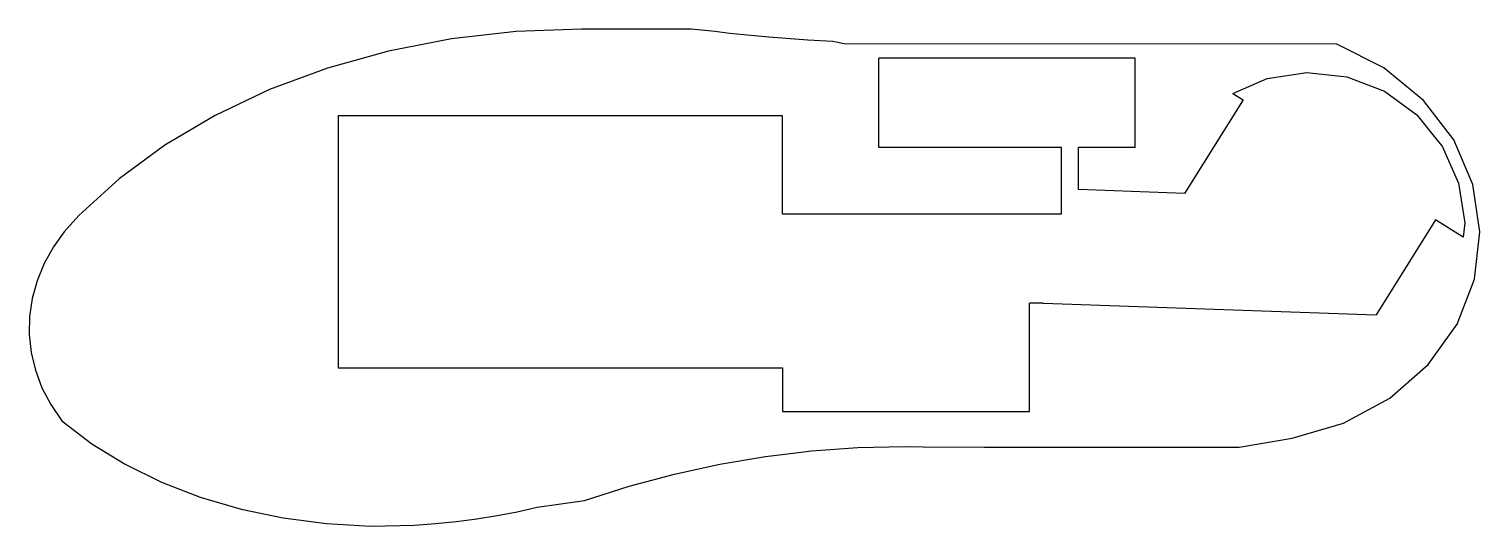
# Model space of a CAD drawing. Header units: metres. Extents: x 78 to 313, y 77 to 158.
import ezdxf

# ---------------------------------------------------------------- set-up
doc = ezdxf.new("R2010")
doc.units = ezdxf.units.M

msp = doc.modelspace()

# ---------------------------------------------------------------- linework, layer by layer
at = {"layer": 'Layer0'}
for p, q in [((156.57, 157.53), (146.1, 156.33)), ((167.16, 157.93), (156.57, 157.53)), ((184.91, 157.93), (167.16, 157.93)), ((188.73, 157.51), (184.91, 157.93)), ((146.1, 156.33), (135.87, 154.33)), ((191.19, 157.2), (188.73, 157.51)), ((194.56, 156.89), (191.19, 157.2)), ((197.49, 156.58), (194.56, 156.89)), ((203.81, 156.11), (197.49, 156.58)), ((207.84, 155.91), (203.81, 156.11)), ((209.72, 155.5), (207.84, 155.91)), ((289.55, 155.46), (209.72, 155.5)), ((297.17, 151.62), (289.55, 155.46)), ((135.87, 154.33), (126, 151.58)), ((215.34, 138.69), (215.34, 153.19)), ((256.84, 153.19), (215.34, 153.19)), ((256.84, 138.69), (256.84, 153.19)), ((126, 151.58), (116.59, 148.09)), ((278.22, 149.89), (284.66, 150.89)), ((284.66, 150.89), (291.15, 150.19)), ((303.59, 146.35), (297.17, 151.62)), ((272.7, 147.45), (278.22, 149.89)), ((291.15, 150.19), (297.24, 147.84)), ((116.59, 148.09), (107.76, 143.9)), ((274.34, 146.43), (264.85, 131.24)), ((272.7, 147.45), (274.34, 146.43)), ((297.24, 147.84), (302.51, 143.99)), ((308.49, 139.93), (303.59, 146.35)), ((107.76, 143.9), (99.61, 139.07)), ((127.73, 143.86), (127.73, 142.99)), ((199.73, 143.86), (127.73, 143.86)), ((199.73, 127.88), (199.73, 143.86)), ((302.51, 143.99), (305.75, 139.96)), ((127.73, 142.99), (127.73, 102.99)), ((99.61, 139.07), (92.22, 133.65)), ((305.75, 139.96), (306.61, 138.91)), ((306.61, 138.91), (309.24, 132.94)), ((311.58, 132.7), (308.49, 139.93)), ((244.9, 138.69), (215.34, 138.69)), ((244.9, 127.88), (244.9, 138.69)), ((256.84, 138.69), (247.68, 138.69)), ((247.68, 131.89), (247.68, 138.69)), ((92.22, 133.65), (85.68, 127.7)), ((264.85, 131.24), (247.68, 131.89)), ((309.24, 132.94), (310.25, 126.49)), ((312.72, 125.03), (311.58, 132.7)), ((85.68, 127.7), (83.32, 125)), ((239.73, 127.88), (199.73, 127.88)), ((244.9, 127.88), (239.73, 127.88)), ((83.32, 125), (81.61, 122.62)), ((305.51, 126.95), (295.88, 111.54)), ((310, 124.15), (305.51, 126.95)), ((310.25, 126.49), (310, 124.15)), ((311.85, 117.34), (312.72, 125.03)), ((81.61, 122.62), (80.08, 119.9)), ((80.08, 119.9), (78.91, 117.09)), ((78.91, 117.09), (78.1, 114.22)), ((309.01, 110.03), (311.85, 117.34)), ((78.1, 114.22), (77.67, 111.3)), ((241.97, 113.43), (239.73, 113.43)), ((239.73, 95.88), (239.73, 113.43)), ((241.97, 113.43), (295.88, 111.54)), ((77.67, 111.3), (77.62, 108.38)), ((77.62, 108.38), (77.94, 105.46)), ((304.34, 103.48), (309.01, 110.03)), ((77.94, 105.46), (78.64, 102.57)), ((298.1, 98.04), (304.34, 103.48)), ((78.64, 102.57), (79.71, 99.74)), ((127.73, 102.99), (199.73, 102.99)), ((199.73, 102.99), (199.73, 95.88)), ((79.71, 99.74), (81.14, 96.99)), ((81.14, 96.99), (82.91, 94.35)), ((290.62, 93.99), (298.1, 98.04)), ((82.91, 94.35), (87.81, 90.64)), ((199.73, 95.88), (239.73, 95.88)), ((282.28, 91.55), (290.62, 93.99)), ((87.81, 90.64), (93.22, 87.33)), ((201.86, 89.18), (204.42, 89.49)), ((204.42, 89.49), (211.94, 90.04)), ((211.94, 90.04), (219.51, 90.23)), ((219.51, 90.23), (222.5, 90.17)), ((222.5, 90.17), (232.46, 90.07)), ((232.46, 90.07), (273.7, 90.07)), ((273.7, 90.07), (282.28, 91.55)), ((93.22, 87.33), (99.1, 84.43)), ((182.19, 85.73), (189.56, 87.34)), ((189.56, 87.34), (196.96, 88.59)), ((196.96, 88.59), (201.86, 89.18)), ((174.86, 83.77), (182.19, 85.73)), ((99.1, 84.43), (105.37, 82)), ((167.63, 81.47), (174.86, 83.77)), ((105.37, 82), (111.97, 80.05)), ((111.97, 80.05), (118.82, 78.61)), ((156.74, 79.62), (159.97, 80.34)), ((159.97, 80.34), (167.63, 81.47)), ((118.82, 78.61), (125.84, 77.69)), ((125.84, 77.69), (132.96, 77.3)), ((140.1, 77.46), (143.47, 77.7)), ((143.47, 77.7), (146.82, 78.04)), ((146.82, 78.04), (150.16, 78.48)), ((150.16, 78.48), (153.46, 79)), ((153.46, 79), (156.74, 79.62)), ((132.96, 77.3), (140.1, 77.46))]:
    msp.add_line(p, q, dxfattribs=at)

doc.saveas('drawing.dxf')
